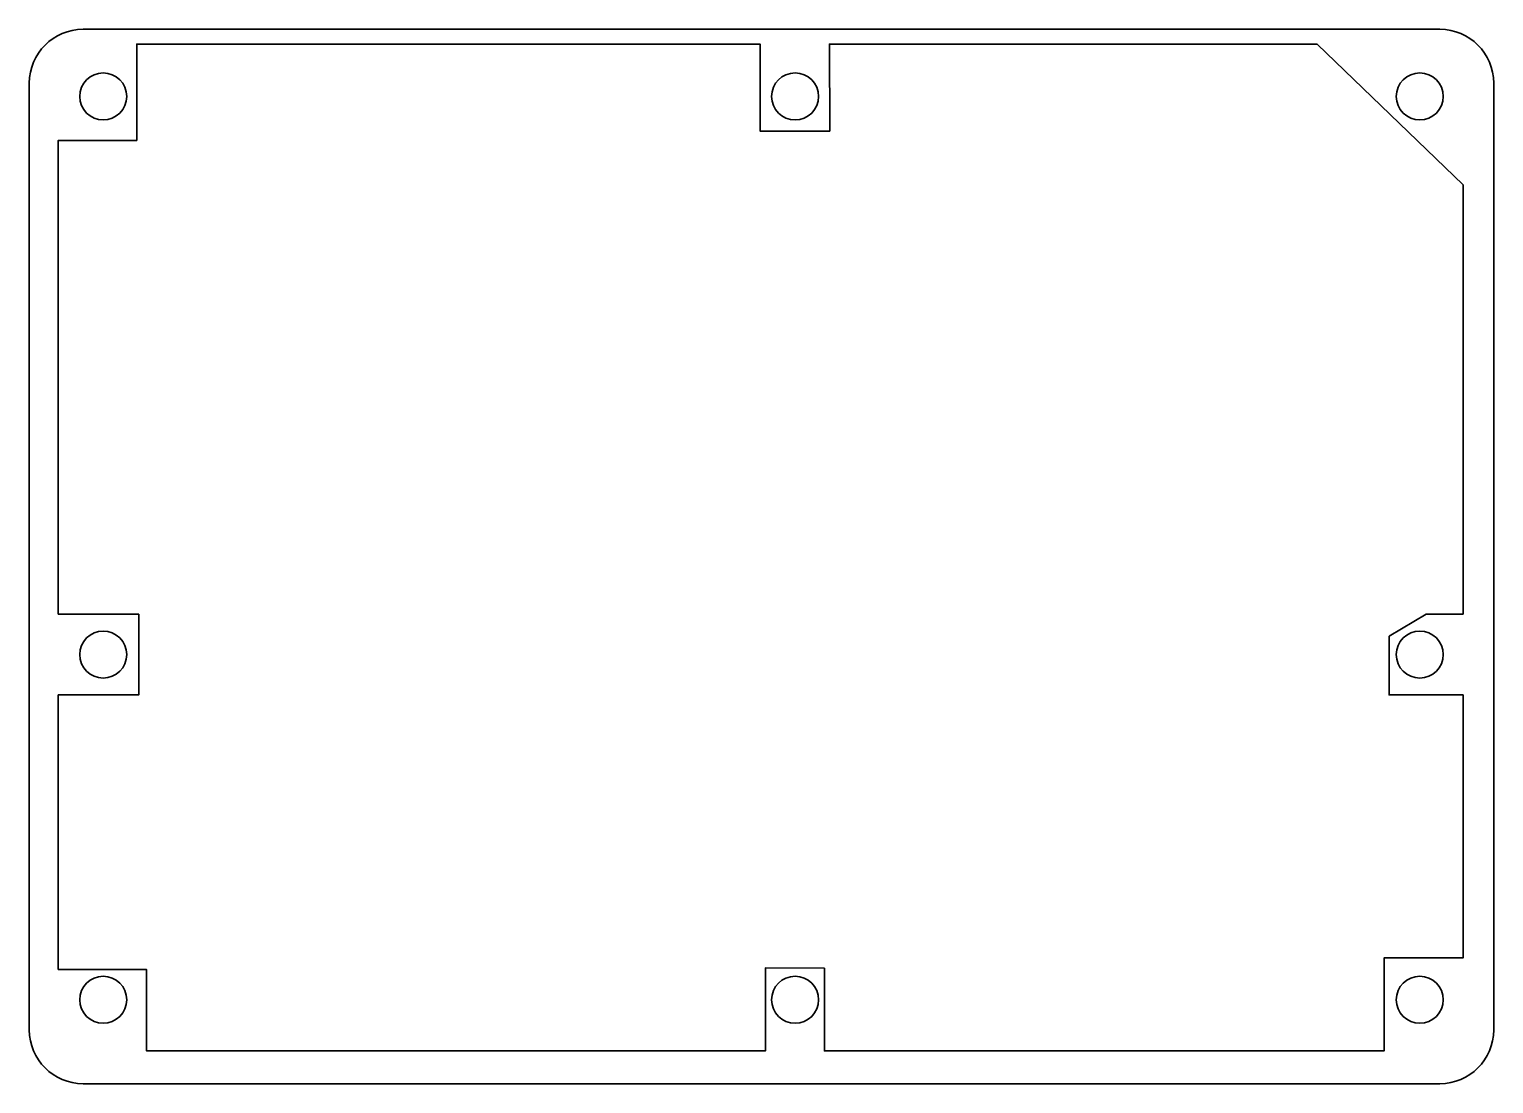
# Model space of a CAD drawing. Header units: millimetres. Extents: x 182 to 400, y 82 to 239.
import ezdxf

# ---------------------------------------------------------------- set-up
doc = ezdxf.new("R2010")
doc.units = ezdxf.units.MM
doc.header["$MEASUREMENT"] = 0
doc.layers.add('Layer 1', color=7, linetype='Continuous')

msp = doc.modelspace()

# ---------------------------------------------------------------- linework, layer by layer
at = {"layer": 'Layer 1', "color": 250, "lineweight": 35}
for points, knots in [([(190.2784, 239.1089), (190.2784, 239.1089), (392.2782, 239.1089), (392.2782, 239.1089), (396.6783, 239.1089), (400.2783, 235.5089), (400.2783, 231.1088), (400.2783, 231.1088), (400.2783, 90.109), (400.2783, 90.109), (400.2783, 85.7089), (396.6783, 82.1089), (392.2782, 82.1089), (392.2782, 82.1089), (190.2784, 82.1089), (190.2784, 82.1089), (185.8783, 82.1089), (182.2783, 85.7089), (182.2783, 90.109), (182.2783, 90.109), (182.2783, 231.1088), (182.2783, 231.1088), (182.2783, 235.5089), (185.8783, 239.1089), (190.2784, 239.1089)], [0, 0, 0, 0, 0.125, 0.125, 0.125, 0.25, 0.25, 0.25, 0.375, 0.375, 0.375, 0.5, 0.5, 0.5, 0.625, 0.625, 0.625, 0.75, 0.75, 0.75, 0.875, 0.875, 0.875, 1, 1, 1, 1]), ([(395.7152, 152.0085), (395.7152, 152.0085), (395.7152, 215.94), (395.7152, 215.94), (395.7152, 215.94), (373.9871, 236.9081), (373.9871, 236.9081), (373.9871, 236.9081), (301.3936, 236.9081), (301.3936, 236.9081), (301.3936, 236.9081), (301.4299, 223.9499), (301.4299, 223.9499), (301.4299, 223.9499), (291.0763, 223.9499), (291.0763, 223.9499), (291.0763, 223.9499), (291.0763, 236.9081), (291.0763, 236.9081), (291.0763, 236.9081), (198.2686, 236.9081), (198.2686, 236.9081), (198.2686, 236.9081), (198.2686, 222.5585), (198.2686, 222.5585), (198.2686, 222.5585), (186.5844, 222.5585), (186.5844, 222.5585), (186.5844, 222.5585), (186.5844, 152.0085), (186.5844, 152.0085)], [0, 0, 0, 0, 0.1, 0.1, 0.1, 0.2, 0.2, 0.2, 0.3, 0.3, 0.3, 0.4, 0.4, 0.4, 0.5, 0.5, 0.5, 0.6, 0.6, 0.6, 0.7, 0.7, 0.7, 0.8, 0.8, 0.8, 0.9, 0.9, 0.9, 1, 1, 1, 1]), ([(196.7783, 229.1085), (196.7783, 231.0415), (195.2113, 232.6085), (193.2783, 232.6085), (191.3453, 232.6085), (189.7783, 231.0415), (189.7783, 229.1085), (189.7783, 227.1755), (191.3453, 225.6085), (193.2783, 225.6085), (195.2113, 225.6085), (196.7783, 227.1755), (196.7783, 229.1085)], [0, 0, 0, 0, 0.25, 0.25, 0.25, 0.5, 0.5, 0.5, 0.75, 0.75, 0.75, 1, 1, 1, 1]), ([(299.7783, 229.1084), (299.7783, 231.0415), (298.2113, 232.6084), (296.2783, 232.6084), (294.3453, 232.6085), (292.7783, 231.0415), (292.7783, 229.1085), (292.7783, 227.1754), (294.3453, 225.6085), (296.2783, 225.6085), (298.2113, 225.6084), (299.7783, 227.1754), (299.7783, 229.1084)], [0, 0, 0, 0, 0.25, 0.25, 0.25, 0.5, 0.5, 0.5, 0.75, 0.75, 0.75, 1, 1, 1, 1]), ([(392.7783, 229.1085), (392.7783, 231.0415), (391.2113, 232.6085), (389.2783, 232.6085), (387.3453, 232.6085), (385.7783, 231.0415), (385.7783, 229.1085), (385.7783, 227.1755), (387.3453, 225.6085), (389.2783, 225.6085), (391.2113, 225.6085), (392.7783, 227.1755), (392.7783, 229.1085)], [0, 0, 0, 0, 0.25, 0.25, 0.25, 0.5, 0.5, 0.5, 0.75, 0.75, 0.75, 1, 1, 1, 1]), ([(186.5844, 152.0085), (186.5844, 152.0085), (198.5844, 152.0085), (198.5844, 152.0085), (198.5844, 152.0085), (198.5844, 140.0085), (198.5844, 140.0085), (198.5844, 140.0085), (186.5844, 140.0085), (186.5844, 140.0085)], [0, 0, 0, 0, 0.33333333, 0.33333333, 0.33333333, 0.66666667, 0.66666667, 0.66666667, 1, 1, 1, 1]), ([(395.7152, 152.0085), (395.7152, 152.0085), (390.2152, 152.0085), (390.2152, 152.0085), (390.2152, 152.0085), (384.7152, 148.7376), (384.7152, 148.7376), (384.7152, 148.7376), (384.7152, 140.0085), (384.7152, 140.0085), (384.7152, 140.0085), (395.7152, 140.0085), (395.7152, 140.0085)], [0, 0, 0, 0, 0.25, 0.25, 0.25, 0.5, 0.5, 0.5, 0.75, 0.75, 0.75, 1, 1, 1, 1]), ([(196.7783, 146.0085), (196.7783, 147.9415), (195.2113, 149.5085), (193.2783, 149.5085), (191.3453, 149.5085), (189.7783, 147.9415), (189.7783, 146.0085), (189.7783, 144.0755), (191.3453, 142.5085), (193.2783, 142.5085), (195.2113, 142.5085), (196.7783, 144.0755), (196.7783, 146.0085)], [0, 0, 0, 0, 0.25, 0.25, 0.25, 0.5, 0.5, 0.5, 0.75, 0.75, 0.75, 1, 1, 1, 1]), ([(392.7783, 146.0085), (392.7783, 147.9415), (391.2113, 149.5085), (389.2783, 149.5085), (387.3453, 149.5085), (385.7783, 147.9415), (385.7783, 146.0085), (385.7783, 144.0755), (387.3453, 142.5085), (389.2783, 142.5085), (391.2113, 142.5085), (392.7783, 144.0755), (392.7783, 146.0085)], [0, 0, 0, 0, 0.25, 0.25, 0.25, 0.5, 0.5, 0.5, 0.75, 0.75, 0.75, 1, 1, 1, 1]), ([(186.5844, 99.0955), (186.5844, 99.0955), (199.7444, 99.0955), (199.7444, 99.0955), (199.7444, 99.0955), (199.7444, 87.0022), (199.7444, 87.0022), (199.7444, 87.0022), (245.7983, 87.0022), (245.7983, 87.0022), (245.7983, 87.0022), (291.8522, 87.0022), (291.8522, 87.0022), (291.8522, 87.0022), (291.8522, 99.3458), (291.8522, 99.3458), (291.8522, 99.3458), (300.6545, 99.3047), (300.6545, 99.3047), (300.6545, 99.3047), (300.6545, 87.0022), (300.6545, 87.0022), (300.6545, 87.0022), (383.9599, 87.0022), (383.9599, 87.0022), (383.9599, 87.0022), (383.9599, 100.8277), (383.9599, 100.8277), (383.9599, 100.8277), (395.7152, 100.8277), (395.7152, 100.8277), (395.7152, 100.8277), (395.7152, 140.0085), (395.7152, 140.0085)], [0, 0, 0, 0, 0.09090909, 0.09090909, 0.09090909, 0.18181818, 0.18181818, 0.18181818, 0.27272727, 0.27272727, 0.27272727, 0.36363636, 0.36363636, 0.36363636, 0.45454545, 0.45454545, 0.45454545, 0.54545455, 0.54545455, 0.54545455, 0.63636364, 0.63636364, 0.63636364, 0.72727273, 0.72727273, 0.72727273, 0.81818182, 0.81818182, 0.81818182, 0.90909091, 0.90909091, 0.90909091, 1, 1, 1, 1]), ([(196.7783, 94.6084), (196.7783, 96.5414), (195.2113, 98.1084), (193.2783, 98.1084), (191.3453, 98.1084), (189.7783, 96.5414), (189.7783, 94.6084), (189.7783, 92.6754), (191.3453, 91.1084), (193.2783, 91.1084), (195.2113, 91.1084), (196.7783, 92.6754), (196.7783, 94.6084)], [0, 0, 0, 0, 0.25, 0.25, 0.25, 0.5, 0.5, 0.5, 0.75, 0.75, 0.75, 1, 1, 1, 1]), ([(299.7783, 94.6084), (299.7783, 96.5415), (298.2114, 98.1083), (296.2784, 98.1083), (294.3454, 98.1084), (292.7784, 96.5415), (292.7784, 94.6085), (292.7784, 92.6754), (294.3454, 91.1086), (296.2784, 91.1086), (298.2114, 91.1084), (299.7783, 92.6754), (299.7783, 94.6084)], [0, 0, 0, 0, 0.25, 0.25, 0.25, 0.5, 0.5, 0.5, 0.75, 0.75, 0.75, 1, 1, 1, 1]), ([(392.7783, 94.6085), (392.7783, 96.5415), (391.2113, 98.1085), (389.2783, 98.1085), (387.3453, 98.1085), (385.7783, 96.5415), (385.7783, 94.6085), (385.7783, 92.6755), (387.3453, 91.1085), (389.2783, 91.1085), (391.2113, 91.1085), (392.7783, 92.6755), (392.7783, 94.6085)], [0, 0, 0, 0, 0.25, 0.25, 0.25, 0.5, 0.5, 0.5, 0.75, 0.75, 0.75, 1, 1, 1, 1])]:
    msp.add_open_spline(points, degree=3, knots=knots, dxfattribs=at)
msp.add_open_spline([(186.5844, 140.0085), (186.5844, 140.0085), (186.5844, 99.0955), (186.5844, 99.0955)], degree=3, dxfattribs=at)

doc.saveas('drawing.dxf')
